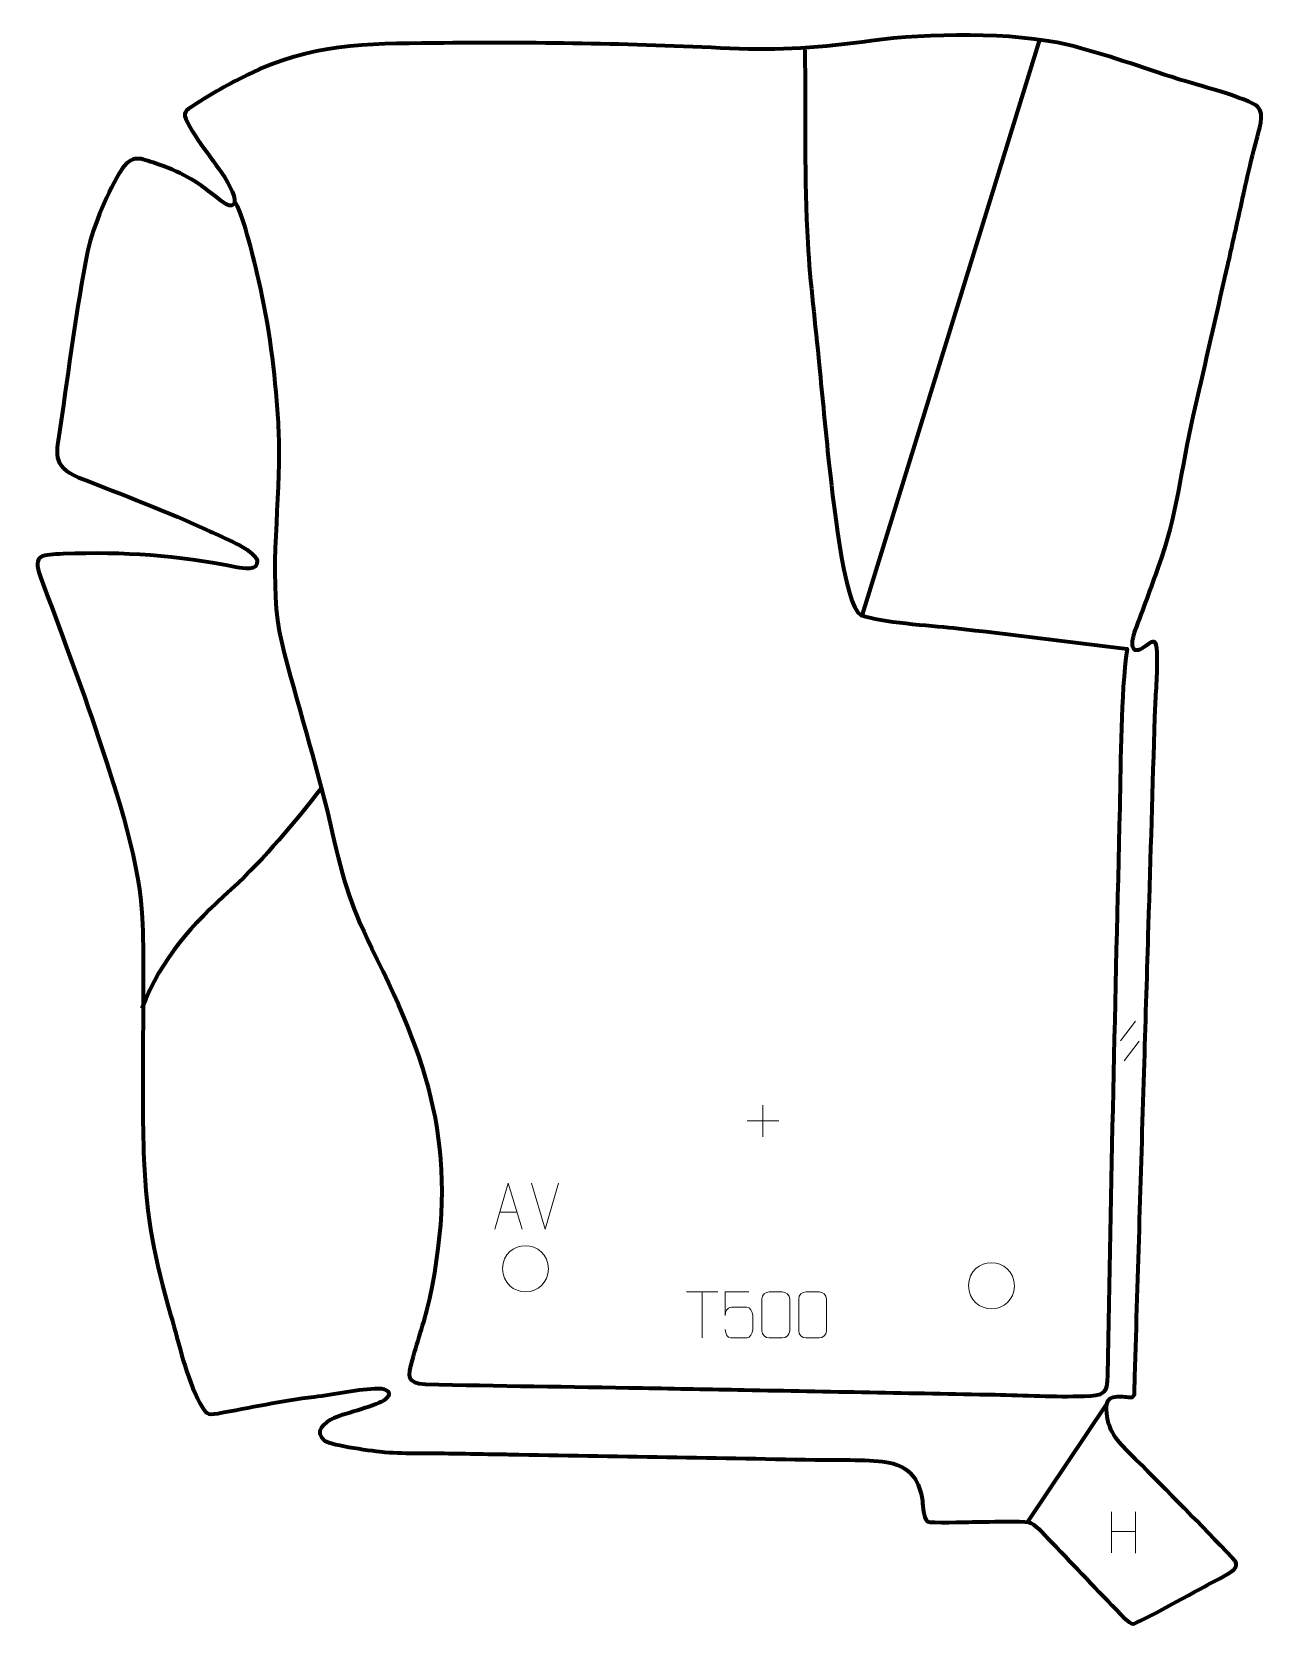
# Model space of a CAD drawing. Header units: millimetres. Extents: x 1028 to 1697, y -93 to 772.
import ezdxf

# ---------------------------------------------------------------- set-up
doc = ezdxf.new("R2010")
doc.units = ezdxf.units.MM
doc.header["$MEASUREMENT"] = 0
doc.layers.add('layer 2', color=7, linetype='Continuous')
doc.layers.add('layer 3', color=7, linetype='Continuous')

msp = doc.modelspace()

# ---------------------------------------------------------------- linework, layer by layer
at = {"layer": 'layer 2', "color": 142, "lineweight": 158}
for points, knots in [([(1447.5117, 761.7843), (1447.8905, 727.1839), (1447.0548, 691.4695), (1449.0522, 657.0226), (1449.0522, 657.0226), (1450.3533, 635.1142), (1453.1722, 612.6274), (1455.3078, 590.7043), (1455.3078, 590.7043), (1457.0348, 572.9913), (1458.6302, 554.9457), (1460.6125, 537.2901), (1460.6125, 537.2901), (1461.9934, 525.0278), (1468.643, 458.6429), (1477.9859, 454.857), (1477.9859, 454.857), (1489.0508, 450.9094), (1515.3335, 449.2649), (1528.1996, 447.8655), (1528.1996, 447.8655), (1559.6409, 444.4458), (1591.0316, 440.3665), (1622.4338, 436.5856), (1622.4338, 436.5856), (1618.921, 410.9955), (1619.1008, 376.338), (1618.473, 350.3177), (1618.473, 350.3177), (1616.0114, 247.6101), (1613.5017, 144.9902), (1611.8738, 42.2613), (1611.8738, 42.2613), (1611.7079, 31.7907), (1609.7591, 31.0293), (1599.1104, 30.6338), (1599.1104, 30.6338), (1583.3993, 30.0953), (1566.6756, 31.1099), (1550.8336, 31.4091), (1550.8336, 31.4091), (1505.4265, 32.2668), (1460.0193, 33.1262), (1414.6122, 33.9849), (1414.6122, 33.9849), (1396.1954, 34.3331), (1377.7785, 34.6813), (1359.3617, 35.0296), (1359.3617, 35.0296), (1320.06, 35.7641), (1280.7584, 36.1172), (1241.4607, 37.116), (1241.4607, 37.116), (1231.1356, 37.7605), (1231.9437, 41.3204), (1234.3992, 50.4298), (1234.3992, 50.4298), (1237.6368, 61.7794), (1241.1388, 72.1614), (1243.8861, 83.7575), (1243.8861, 83.7575), (1259.6942, 159.8121), (1246.5236, 205.8459), (1212.4086, 273.7885), (1212.4086, 273.7885), (1200.0313, 298.9852), (1195.9864, 314.6874), (1189.9622, 341.7574), (1189.9622, 341.7574), (1182.1772, 374.9955), (1171.5983, 407.3816), (1163.5068, 440.4475), (1163.5068, 440.4475), (1156.2487, 470.1078), (1162.2739, 511.8228), (1162.1431, 543.1928), (1162.1431, 543.1928), (1162.1173, 549.3815), (1161.906, 555.4956), (1161.5198, 561.6722), (1161.5198, 561.6722), (1159.8575, 587.4346), (1156.7566, 611.4229), (1150.9708, 636.6136), (1150.9708, 636.6136), (1148.491, 647.2824), (1143.3317, 669.6472), (1138.4457, 678.7432), (1138.4457, 678.7432), (1138.4457, 678.7432), (1138.0664, 679.4204), (1138.0664, 679.4204)], [0, 0, 0, 0, 0.04166667, 0.04166667, 0.04166667, 0.04166667, 0.08333333, 0.08333333, 0.08333333, 0.08333333, 0.125, 0.125, 0.125, 0.125, 0.16666667, 0.16666667, 0.16666667, 0.16666667, 0.20833333, 0.20833333, 0.20833333, 0.20833333, 0.25, 0.25, 0.25, 0.25, 0.29166667, 0.29166667, 0.29166667, 0.29166667, 0.33333333, 0.33333333, 0.33333333, 0.33333333, 0.375, 0.375, 0.375, 0.375, 0.41666667, 0.41666667, 0.41666667, 0.41666667, 0.45833333, 0.45833333, 0.45833333, 0.45833333, 0.5, 0.5, 0.5, 0.5, 0.54166667, 0.54166667, 0.54166667, 0.54166667, 0.58333333, 0.58333333, 0.58333333, 0.58333333, 0.625, 0.625, 0.625, 0.625, 0.66666667, 0.66666667, 0.66666667, 0.66666667, 0.70833333, 0.70833333, 0.70833333, 0.70833333, 0.75, 0.75, 0.75, 0.75, 0.79166667, 0.79166667, 0.79166667, 0.79166667, 0.83333333, 0.83333333, 0.83333333, 0.83333333, 0.875, 0.875, 0.875, 0.875, 0.91666667, 0.91666667, 0.91666667, 0.91666667, 1, 1, 1, 1]), ([(1185.397, 361.3763), (1169.2726, 341.2004), (1155.2815, 323.5708), (1135.9971, 306.0682), (1135.9971, 306.0682), (1114.5663, 286.6177), (1098.2978, 268.8732), (1087.5134, 241.498)], [0, 0, 0, 0, 0.33333333, 0.33333333, 0.33333333, 0.33333333, 1, 1, 1, 1])]:
    msp.add_open_spline(points, degree=3, knots=knots, dxfattribs=at)
for points in [[(1574.9946, 767.2042), (1574.9946, 767.2042), (1478.6753, 454.9224), (1478.6753, 454.9224)], [(1611.5516, 26.7241), (1611.5516, 26.7241), (1568.4226, -37.5035), (1568.4226, -37.5035)]]:
    msp.add_open_spline(points, degree=3, dxfattribs=at)
at = {"layer": 'layer 2', "color": 142, "lineweight": 9}
for points in [[(1618.8096, 223.6793), (1618.8096, 223.6793), (1626.9632, 234.3645), (1626.9632, 234.3645)], [(1618.8096, 223.6793), (1618.8096, 223.6793), (1626.9632, 234.3645), (1626.9632, 234.3645)], [(1620.8663, 212.8356), (1620.8663, 212.8356), (1629.0199, 223.5209), (1629.0199, 223.5209)], [(1620.8663, 212.8356), (1620.8663, 212.8356), (1629.0199, 223.5209), (1629.0199, 223.5209)], [(1424.7707, 188.7914), (1424.7707, 188.7914), (1424.7707, 171.6386), (1424.7707, 171.6386)], [(1416.1943, 180.215), (1416.1943, 180.215), (1433.3471, 180.215), (1433.3471, 180.215)], [(1306.4817, 121.3743), (1306.4817, 121.3743), (1299.1599, 146.3279), (1299.1599, 146.3279)], [(1313.8036, 146.3279), (1313.8036, 146.3279), (1306.4818, 121.3743), (1306.4818, 121.3743)], [(1281.8448, 130.631), (1281.8448, 130.631), (1291.3405, 130.631), (1291.3405, 130.631)], [(1383.2241, 87.3385), (1383.2241, 87.3385), (1400.2113, 87.3385), (1400.2113, 87.3385)], [(1391.7179, 62.4085), (1391.7179, 62.4085), (1391.7179, 87.362), (1391.7179, 87.362)], [(1614.0065, -32.1127), (1614.0065, -32.1127), (1614.0065, -54.3054), (1614.0065, -54.3054)], [(1627.1222, -32.1127), (1627.1222, -32.1127), (1627.1222, -54.463), (1627.1222, -54.463)], [(1614.024, -42.7551), (1614.024, -42.7551), (1627.1222, -42.7551), (1627.1222, -42.7551)]]:
    msp.add_open_spline(points, degree=3, dxfattribs=at)
for points, knots in [([(1279.1222, 121.3816), (1279.1222, 121.3816), (1286.4932, 146.3351), (1286.4932, 146.3351), (1286.4932, 146.3351), (1286.4932, 146.3351), (1294.0631, 121.3816), (1294.0631, 121.3816)], [0, 0, 0, 0, 0.33333333, 0.33333333, 0.33333333, 0.33333333, 1, 1, 1, 1]), ([(1283.3422, 100.0752), (1283.4264, 107.9804), (1289.7049, 112.559), (1295.8422, 112.4435), (1295.8422, 112.4435), (1301.9795, 112.559), (1308.258, 107.7216), (1308.3422, 99.8164), (1308.3422, 99.8164), (1307.9014, 92.2815), (1302.6135, 87.4831), (1295.8422, 87.4481), (1295.8422, 87.4481), (1289.7049, 87.3326), (1283.4264, 92.17), (1283.3422, 100.0752)], [0, 0, 0, 0, 0.2, 0.2, 0.2, 0.2, 0.4, 0.4, 0.4, 0.4, 0.6, 0.6, 0.6, 0.6, 1, 1, 1, 1]), ([(1536.3721, 90.8144), (1536.4563, 98.7196), (1542.7348, 103.2982), (1548.8721, 103.1827), (1548.8721, 103.1827), (1555.0094, 103.2982), (1561.2879, 98.4608), (1561.3721, 90.5556), (1561.3721, 90.5556), (1560.9313, 83.0207), (1555.6434, 78.2223), (1548.8721, 78.1873), (1548.8721, 78.1873), (1542.7348, 78.0718), (1536.4563, 82.9092), (1536.3721, 90.8144)], [0, 0, 0, 0, 0.2, 0.2, 0.2, 0.2, 0.4, 0.4, 0.4, 0.4, 0.6, 0.6, 0.6, 0.6, 1, 1, 1, 1]), ([(1417.1118, 87.34), (1417.1118, 87.34), (1404.2601, 87.34), (1404.2601, 87.34), (1404.2601, 87.34), (1404.2604, 83.1094), (1404.2604, 78.8785), (1404.2601, 74.6473), (1404.2601, 74.6473), (1404.2598, 77.9574), (1405.8908, 79.0292), (1408.7028, 79.0897), (1408.7028, 79.0897), (1411.1424, 79.09), (1413.5819, 79.09), (1416.0211, 79.0897), (1416.0211, 79.0897), (1417.6709, 79.0965), (1419.1458, 76.716), (1419.1743, 74.6473), (1419.1743, 74.6473), (1419.174, 72.06), (1419.174, 69.4724), (1419.1743, 66.8847), (1419.1743, 66.8847), (1419.2205, 64.9253), (1417.7211, 62.489), (1416.0952, 62.4305), (1416.0952, 62.4305), (1414.1387, 62.4308), (1409.2437, 62.4308), (1407.2867, 62.4305), (1407.2867, 62.4305), (1405.4412, 62.4217), (1404.3341, 64.3865), (1404.3133, 66.9376)], [0, 0, 0, 0, 0.1, 0.1, 0.1, 0.1, 0.2, 0.2, 0.2, 0.2, 0.3, 0.3, 0.3, 0.3, 0.4, 0.4, 0.4, 0.4, 0.5, 0.5, 0.5, 0.5, 0.6, 0.6, 0.6, 0.6, 0.7, 0.7, 0.7, 0.7, 0.8, 0.8, 0.8, 0.8, 1, 1, 1, 1]), ([(1428.137, 87.3845), (1430.5031, 87.3845), (1432.8696, 87.3845), (1435.2361, 87.3845), (1435.2361, 87.3845), (1437.2166, 87.4201), (1439.2426, 85.9258), (1439.2697, 83.4837), (1439.2697, 83.4837), (1439.2693, 77.7263), (1439.2693, 71.9685), (1439.2697, 66.2103), (1439.2697, 66.2103), (1439.1276, 63.8827), (1437.4212, 62.4004), (1435.2361, 62.3896), (1435.2361, 62.3896), (1432.8637, 62.39), (1430.4913, 62.39), (1428.1193, 62.3896), (1428.1193, 62.3896), (1426.1608, 62.284), (1424.1544, 64.1719), (1424.1658, 66.1929), (1424.1658, 66.1929), (1424.1662, 71.9735), (1424.1662, 77.7538), (1424.1658, 83.5336), (1424.1658, 83.5336), (1424.1701, 85.6756), (1425.9472, 87.3981), (1428.137, 87.3845)], [0, 0, 0, 0, 0.11111111, 0.11111111, 0.11111111, 0.11111111, 0.22222222, 0.22222222, 0.22222222, 0.22222222, 0.33333333, 0.33333333, 0.33333333, 0.33333333, 0.44444444, 0.44444444, 0.44444444, 0.44444444, 0.55555556, 0.55555556, 0.55555556, 0.55555556, 0.66666667, 0.66666667, 0.66666667, 0.66666667, 0.77777778, 0.77777778, 0.77777778, 0.77777778, 1, 1, 1, 1]), ([(1448.137, 87.3845), (1450.5031, 87.3845), (1452.8696, 87.3845), (1455.2361, 87.3845), (1455.2361, 87.3845), (1457.2166, 87.4201), (1459.2426, 85.9258), (1459.2697, 83.4837), (1459.2697, 83.4837), (1459.2693, 77.7263), (1459.2693, 71.9685), (1459.2697, 66.2103), (1459.2697, 66.2103), (1459.1276, 63.8827), (1457.4212, 62.4004), (1455.2361, 62.3896), (1455.2361, 62.3896), (1452.8637, 62.39), (1450.4913, 62.39), (1448.1193, 62.3896), (1448.1193, 62.3896), (1446.1608, 62.284), (1444.1544, 64.1719), (1444.1658, 66.1929), (1444.1658, 66.1929), (1444.1662, 71.9735), (1444.1662, 77.7538), (1444.1658, 83.5336), (1444.1658, 83.5336), (1444.1701, 85.6756), (1445.9472, 87.3981), (1448.137, 87.3845)], [0, 0, 0, 0, 0.11111111, 0.11111111, 0.11111111, 0.11111111, 0.22222222, 0.22222222, 0.22222222, 0.22222222, 0.33333333, 0.33333333, 0.33333333, 0.33333333, 0.44444444, 0.44444444, 0.44444444, 0.44444444, 0.55555556, 0.55555556, 0.55555556, 0.55555556, 0.66666667, 0.66666667, 0.66666667, 0.66666667, 0.77777778, 0.77777778, 0.77777778, 0.77777778, 1, 1, 1, 1])]:
    msp.add_open_spline(points, degree=3, knots=knots, dxfattribs=at)
at = {"layer": 'layer 3', "color": 242, "lineweight": 158}
msp.add_open_spline([(1637.5804, 399.5335), (1636.433, 361.7383), (1635.2852, 323.9432), (1634.1374, 286.1481), (1634.1374, 286.1481), (1633.385, 261.3748), (1632.6327, 236.6015), (1631.8804, 211.8282), (1631.8804, 211.8282), (1630.1541, 154.9767), (1628.4278, 98.1252), (1626.7014, 41.2737), (1626.7014, 41.2737), (1626.605, 38.0976), (1626.5085, 34.9216), (1626.4121, 31.7455), (1626.4121, 31.7455), (1626.4121, 31.7455), (1625.0126, 30.0876), (1625.0126, 30.0876), (1625.0126, 30.0876), (1622.4945, 30.3361), (1620.0497, 30.6739), (1617.0225, 30.5568), (1617.0225, 30.5568), (1610.4466, 30.3024), (1610.9313, 24.6924), (1611.6699, 19.5763), (1611.6699, 19.5763), (1613.1458, 9.3527), (1620.0638, 3.7382), (1626.9241, -3.2262), (1626.9241, -3.2262), (1644.5835, -21.1446), (1662.5099, -38.9288), (1679.7673, -57.2283), (1679.7673, -57.2283), (1681.4445, -59.0067), (1682.378, -59.8198), (1681.3469, -62.3295), (1681.3469, -62.3295), (1680.3719, -64.7025), (1670.1276, -69.5327), (1667.489, -70.945), (1667.489, -70.945), (1662.2701, -73.7439), (1627.9569, -92.7659), (1625.7879, -92.8959), (1625.7879, -92.8959), (1623.482, -93.034), (1618.1531, -86.7849), (1616.6455, -85.2434), (1616.6455, -85.2434), (1604.12, -72.4235), (1591.9321, -59.3267), (1579.5024, -46.4515), (1579.5024, -46.4515), (1577.4855, -44.3622), (1572.0561, -38.1899), (1569.2072, -37.7282), (1569.2072, -37.7282), (1563.8813, -36.8651), (1550.9934, -37.3596), (1545.1254, -37.4587), (1545.1254, -37.4587), (1542.9553, -37.4954), (1540.7846, -37.5397), (1538.6143, -37.5606), (1538.6143, -37.5606), (1535.0131, -37.5956), (1515.8833, -38.1824), (1514.0902, -37.332), (1514.0902, -37.332), (1511.5427, -34.7111), (1511.8301, -29.5136), (1511.299, -26.0179), (1511.299, -26.0179), (1509.6205, -15.6706), (1506.0869, -9.1154), (1495.5246, -5.8366), (1495.5246, -5.8366), (1486.7995, -3.3491), (1468.2866, -4.0006), (1458.3594, -3.828), (1458.3594, -3.828), (1401.1829, -2.8335), (1344.0063, -1.8386), (1286.8298, -0.844), (1286.8298, -0.844), (1283.018, -0.7777), (1279.2063, -0.7114), (1275.3945, -0.6451), (1275.3945, -0.6451), (1269.0416, -0.5346), (1262.6886, -0.4241), (1256.3357, -0.3136), (1256.3357, -0.3136), (1244.2873, -0.1361), (1231.453, -0.5052), (1219.5109, 0.3743), (1219.5109, 0.3743), (1213.8671, 0.8889), (1190.4902, 3.9335), (1186.9044, 6.5679), (1186.9044, 6.5679), (1180.2253, 11.475), (1186.8757, 16.5309), (1191.7324, 18.8027), (1191.7324, 18.8027), (1198.5614, 21.8499), (1215.4754, 25.3783), (1219.8058, 29.1791), (1219.8058, 29.1791), (1223.9478, 32.8145), (1220.3432, 34.9943), (1215.9986, 34.97), (1215.9986, 34.97), (1205.8244, 34.9128), (1191.6774, 31.7443), (1181.0989, 30.4714), (1181.0989, 30.4714), (1163.4683, 28.3093), (1146.121, 24.5379), (1128.6747, 21.406), (1128.6747, 21.406), (1122.8063, 20.3525), (1121.9846, 21.4739), (1119.041, 26.9443), (1119.041, 26.9443), (1111.6499, 40.6802), (1107.661, 59.3491), (1103.2691, 74.4603), (1103.2691, 74.4603), (1094.2103, 105.1419), (1090.0907, 127.3717), (1088.6187, 159.4084), (1088.6187, 159.4084), (1087.0358, 202.003), (1089.0536, 244.535), (1087.8813, 287.0648), (1087.8813, 287.0648), (1086.7181, 320.2393), (1074.4434, 356.5826), (1063.995, 388.0619), (1063.995, 388.0619), (1054.1707, 417.4632), (1043.3845, 446.4573), (1032.4097, 475.4425), (1032.4097, 475.4425), (1027.7753, 488.444), (1033.6565, 487.4502), (1044.7906, 488.0603), (1044.7906, 488.0603), (1078.4308, 489.3688), (1106.138, 487.2155), (1139.1799, 480.781), (1139.1799, 480.781), (1142.3424, 480.1616), (1150.9073, 478.6347), (1150.1048, 484.4705), (1150.1048, 484.4705), (1147.8126, 491.0343), (1131.1716, 497.1301), (1124.6296, 500.2449), (1124.6296, 500.2449), (1100.9501, 511.35), (1077.4326, 520.1326), (1053.1755, 529.6584), (1053.1755, 529.6584), (1038.0122, 536.362), (1041.1535, 542.5322), (1043.2254, 556.9899), (1043.2254, 556.9899), (1047.7647, 588.546), (1051.9211, 621.144), (1058.0717, 652.371), (1058.0717, 652.371), (1061.3792, 667.1585), (1068.9647, 684.555), (1076.9094, 697.4581), (1076.9094, 697.4581), (1083.3488, 705.8114), (1087.9894, 702.3443), (1096.6232, 699.4739), (1096.6232, 699.4739), (1110.8155, 694.7553), (1118.3679, 689.5334), (1129.8864, 680.3118), (1129.8864, 680.3118), (1129.8864, 680.3118), (1130.7506, 679.6199), (1130.7506, 679.6199), (1130.7506, 679.6199), (1137.4173, 674.2712), (1139.4209, 678.3913), (1136.5785, 684.8637), (1136.5785, 684.8637), (1130.0367, 698.9146), (1118.9023, 709.1928), (1112.2821, 722.3317), (1112.2821, 722.3317), (1109.3351, 728.1804), (1110.9657, 728.4586), (1115.9995, 731.7428), (1115.9995, 731.7428), (1124.4048, 737.3075), (1135.795, 743.7768), (1144.8867, 748.2632), (1144.8867, 748.2632), (1179.6141, 765.1333), (1208.6832, 765.1117), (1246.3469, 765.4635), (1246.3469, 765.4635), (1300.263, 765.8757), (1352.8898, 765.3904), (1406.7633, 762.457), (1406.7633, 762.457), (1433.5768, 761.2926), (1457.1092, 762.9571), (1483.6329, 766.6549), (1483.6329, 766.6549), (1513.9878, 770.8191), (1560.5823, 771.5638), (1590.325, 764.457), (1590.325, 764.457), (1610.2017, 759.6541), (1630.6225, 752.1242), (1650.2353, 745.8923), (1650.2353, 745.8923), (1658.1032, 743.4551), (1688.9854, 735.2706), (1693.4619, 730.8959), (1693.4619, 730.8959), (1697.4428, 727.0055), (1693.9929, 717.6332), (1692.6812, 712.7517), (1692.6812, 712.7517), (1688.7927, 698.2804), (1685.6164, 682.6415), (1682.3149, 667.9414), (1682.3149, 667.9414), (1680.0139, 657.6964), (1677.7128, 647.4519), (1675.3817, 637.2137), (1675.3817, 637.2137), (1669.7298, 612.403), (1664.078, 587.5922), (1658.4261, 562.7815), (1658.4261, 562.7815), (1652.0704, 534.8423), (1649.5162, 508.3553), (1639.5999, 481.0423), (1639.5999, 481.0423), (1635.4119, 469.5082), (1631.2699, 458.0056), (1626.9215, 446.5307), (1626.9215, 446.5307), (1624.7326, 440.7544), (1623.8639, 431.4315), (1632.404, 437.9919), (1632.404, 437.9919), (1637.036, 441.55), (1638.4634, 441.919), (1638.7896, 434.563), (1638.7896, 434.563), (1639.1977, 425.3617), (1638.1611, 413.6359), (1637.7572, 404.2161), (1637.7572, 404.2161), (1637.6902, 402.6548), (1637.6324, 401.0953), (1637.5804, 399.5335)], degree=3, knots=[0, 0, 0, 0, 0.01449275, 0.01449275, 0.01449275, 0.01449275, 0.02898551, 0.02898551, 0.02898551, 0.02898551, 0.04347826, 0.04347826, 0.04347826, 0.04347826, 0.05797101, 0.05797101, 0.05797101, 0.05797101, 0.07246377, 0.07246377, 0.07246377, 0.07246377, 0.08695652, 0.08695652, 0.08695652, 0.08695652, 0.10144928, 0.10144928, 0.10144928, 0.10144928, 0.11594203, 0.11594203, 0.11594203, 0.11594203, 0.13043478, 0.13043478, 0.13043478, 0.13043478, 0.14492754, 0.14492754, 0.14492754, 0.14492754, 0.15942029, 0.15942029, 0.15942029, 0.15942029, 0.17391304, 0.17391304, 0.17391304, 0.17391304, 0.1884058, 0.1884058, 0.1884058, 0.1884058, 0.20289855, 0.20289855, 0.20289855, 0.20289855, 0.2173913, 0.2173913, 0.2173913, 0.2173913, 0.23188406, 0.23188406, 0.23188406, 0.23188406, 0.24637681, 0.24637681, 0.24637681, 0.24637681, 0.26086957, 0.26086957, 0.26086957, 0.26086957, 0.27536232, 0.27536232, 0.27536232, 0.27536232, 0.28985507, 0.28985507, 0.28985507, 0.28985507, 0.30434783, 0.30434783, 0.30434783, 0.30434783, 0.31884058, 0.31884058, 0.31884058, 0.31884058, 0.33333333, 0.33333333, 0.33333333, 0.33333333, 0.34782609, 0.34782609, 0.34782609, 0.34782609, 0.36231884, 0.36231884, 0.36231884, 0.36231884, 0.37681159, 0.37681159, 0.37681159, 0.37681159, 0.39130435, 0.39130435, 0.39130435, 0.39130435, 0.4057971, 0.4057971, 0.4057971, 0.4057971, 0.42028986, 0.42028986, 0.42028986, 0.42028986, 0.43478261, 0.43478261, 0.43478261, 0.43478261, 0.44927536, 0.44927536, 0.44927536, 0.44927536, 0.46376812, 0.46376812, 0.46376812, 0.46376812, 0.47826087, 0.47826087, 0.47826087, 0.47826087, 0.49275362, 0.49275362, 0.49275362, 0.49275362, 0.50724638, 0.50724638, 0.50724638, 0.50724638, 0.52173913, 0.52173913, 0.52173913, 0.52173913, 0.53623188, 0.53623188, 0.53623188, 0.53623188, 0.55072464, 0.55072464, 0.55072464, 0.55072464, 0.56521739, 0.56521739, 0.56521739, 0.56521739, 0.57971014, 0.57971014, 0.57971014, 0.57971014, 0.5942029, 0.5942029, 0.5942029, 0.5942029, 0.60869565, 0.60869565, 0.60869565, 0.60869565, 0.62318841, 0.62318841, 0.62318841, 0.62318841, 0.63768116, 0.63768116, 0.63768116, 0.63768116, 0.65217391, 0.65217391, 0.65217391, 0.65217391, 0.66666667, 0.66666667, 0.66666667, 0.66666667, 0.68115942, 0.68115942, 0.68115942, 0.68115942, 0.69565217, 0.69565217, 0.69565217, 0.69565217, 0.71014493, 0.71014493, 0.71014493, 0.71014493, 0.72463768, 0.72463768, 0.72463768, 0.72463768, 0.73913043, 0.73913043, 0.73913043, 0.73913043, 0.75362319, 0.75362319, 0.75362319, 0.75362319, 0.76811594, 0.76811594, 0.76811594, 0.76811594, 0.7826087, 0.7826087, 0.7826087, 0.7826087, 0.79710145, 0.79710145, 0.79710145, 0.79710145, 0.8115942, 0.8115942, 0.8115942, 0.8115942, 0.82608696, 0.82608696, 0.82608696, 0.82608696, 0.84057971, 0.84057971, 0.84057971, 0.84057971, 0.85507246, 0.85507246, 0.85507246, 0.85507246, 0.86956522, 0.86956522, 0.86956522, 0.86956522, 0.88405797, 0.88405797, 0.88405797, 0.88405797, 0.89855072, 0.89855072, 0.89855072, 0.89855072, 0.91304348, 0.91304348, 0.91304348, 0.91304348, 0.92753623, 0.92753623, 0.92753623, 0.92753623, 0.94202899, 0.94202899, 0.94202899, 0.94202899, 0.95652174, 0.95652174, 0.95652174, 0.95652174, 0.97101449, 0.97101449, 0.97101449, 0.97101449, 1, 1, 1, 1], dxfattribs=at)

doc.saveas('drawing.dxf')
